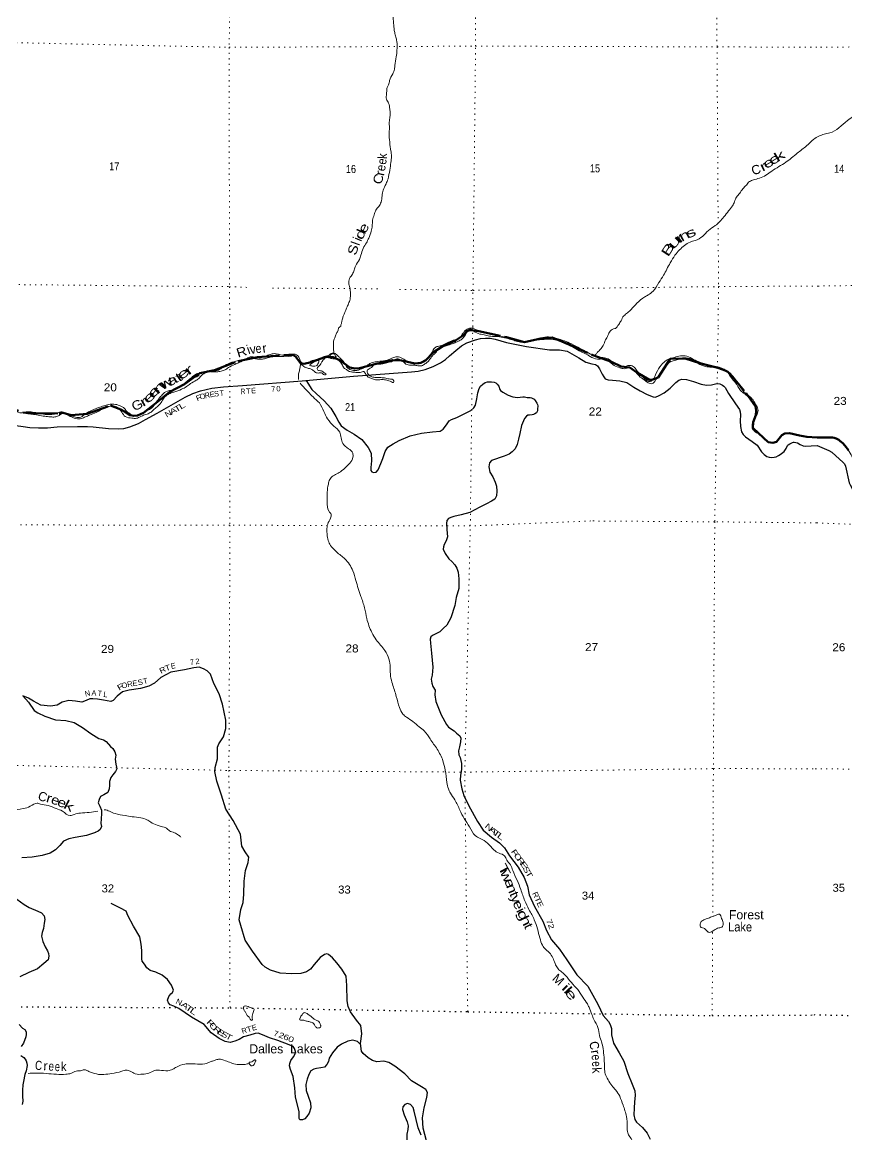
# Model space of a CAD drawing. Header units: feet. Extents: x -252966 to 4, y -183309 to 1368.
# Drawn here: x -142467 to -124436, y -154782 to -130465 of the extents above; entities that cross this region are included whole.
import ezdxf
from ezdxf.enums import TextEntityAlignment as Align

# ---------------------------------------------------------------- set-up
doc = ezdxf.new("R2010")
doc.units = ezdxf.units.FT
doc.header["$LTSCALE"] = 80
doc.linetypes.add('DOTTED', pattern=[1.5, 0.3, -1.2])
doc.linetypes.add('LONG_DASH_SHORT_DASH', pattern=[9.9, 6, -1.2, 1.5, -1.2])
for name, color, linetype, lineweight in [('11', 7, 'LONG_DASH_SHORT_DASH', 60), ('29', 7, 'Continuous', 25), ('30', 7, 'Continuous', 35), ('39', 7, 'Continuous', 13), ('41', 7, 'Continuous', 13), ('6', 7, 'DOTTED', 25), ('7', 7, 'DOTTED', 13)]:
    doc.layers.add(name, color=color, linetype=linetype, lineweight=lineweight)

msp = doc.modelspace()

# ---------------------------------------------------------------- linework, layer by layer
at = {"layer": '11'}
for points in [[(-140230.13, -138976.6), (-140104.1, -139051.03), (-140022.96, -139069.69), (-139944.23, -139059.85), (-139817.92, -139005.61), (-139511.56, -138759.16), (-139241.76, -138544.53), (-138918.06, -138372.71), (-138583.6, -138132.58), (-138259.01, -138069.44), (-137741.89, -137871.39), (-137320.48, -137785.06), (-136639.84, -137731.53), (-136551.84, -137737.31), (-136485.38, -137777.36), (-136378.17, -137917.28), (-136299.9, -137928.36), (-136146.57, -137897.48), (-135867.8, -137789.6), (-135772.39, -137776.7), (-135664.56, -137787.62), (-135512.36, -137857.56), (-135300.69, -138014.64), (-135194.7, -138035.69), (-135091.52, -138022.78), (-134696.11, -137922.11), (-134367.39, -137848.95), (-134170.33, -137860.99), (-133881.22, -137922.25), (-133750.94, -137908.66), (-133639.03, -137850.23), (-133474.3, -137678.82), (-133292.01, -137561.92), (-132988.79, -137424.11), (-132820.54, -137303.05), (-132743.22, -137219.3), (-132703.8, -137201.61), (-132658.48, -137196.01), (-132483.61, -137213.86), (-131873.32, -137348.79), (-131486.12, -137459.33), (-131127.14, -137378.42), (-130875.41, -137356.8), (-130544.81, -137492.94), (-129990.02, -137742), (-129582.45, -137890.75), (-129372.82, -137987.67), (-129178.59, -138012.92), (-129028.11, -138121.94), (-128748.89, -138278.4), (-128697.74, -138280.21), (-128561.05, -138226.71), (-128298.67, -137821.38), (-127970.61, -137812.6), (-127651.73, -137914.41), (-127256.4, -138016.99), (-127098.07, -138080.01), (-127035.08, -138109.55), (-126986.12, -138148.49), (-126636.32, -138570.57), (-126432.07, -138862.4), (-126415.06, -138948.57), (-126421.94, -139051.66), (-126485.9, -139205.97), (-126489.14, -139326.68), (-126363.59, -139444.66), (-126152.32, -139639.96), (-126051.91, -139660.55), (-125971.21, -139637.76), (-125859.05, -139491.99), (-125788.16, -139451.78), (-125689.59, -139449.42), (-125470.75, -139495.89), (-125310.13, -139529.7), (-125084.82, -139542.5)], [(-142998.95, -138802.6), (-142455.63, -138993.19), (-142168.03, -139006.14), (-141659.07, -139015.28), (-141570.42, -139004.1), (-141395.91, -139056.16), (-141045.45, -139021.45), (-140534.55, -138841.45), (-140312.09, -138928.2), (-140230.13, -138976.6)], [(-125084.82, -139542.5), (-124788.53, -139539.79), (-124744.82, -139542.68), (-124708.52, -139549.57), (-124667.32, -139563.24), (-124612.58, -139592.71), (-124576.86, -139618.19), (-124523.17, -139666.07), (-124474.66, -139719.7), (-124399.68, -139815.53)]]:
    msp.add_lwpolyline(points, dxfattribs=at)
at = {"layer": '29'}
for points in [[(-132740.82, -137469.97), (-132555.61, -137403.62), (-132444.32, -137379), (-132333.15, -137366.65), (-132230.91, -137372.33), (-132124.79, -137391.59), (-131877.77, -137464.08), (-131442.21, -137552.81), (-130939.76, -137625.63), (-130718.55, -137626.85), (-130550.51, -137654.5), (-130295.74, -137797.66), (-130142, -137893.24), (-130012.52, -137931.69), (-129932.55, -137946.39), (-129885.19, -137974.1), (-129841.15, -138041.94), (-129784.57, -138156.47), (-129746.24, -138214.06), (-129715.61, -138261.34), (-129649.83, -138279.6), (-129557.61, -138288.66), (-129397.07, -138299.96), (-129243.56, -138341.21), (-129200.89, -138367.61), (-129093.96, -138440.68), (-128953.88, -138523.75), (-128803.49, -138599.1), (-128668.52, -138653.83), (-128620.69, -138656.74), (-128536.87, -138625.95), (-128428.27, -138565.13), (-128294.11, -138460.88), (-128173.36, -138336.08), (-128107.17, -138285.32), (-128044.41, -138267.88), (-127944.08, -138275.19), (-127786.61, -138318.58), (-127619.56, -138376.38), (-127499.53, -138396.41), (-127392.72, -138389.85), (-127305.53, -138368.57), (-127266.87, -138360.94), (-127212.98, -138367.58), (-127155.72, -138396.52), (-127125.71, -138417.65), (-127097.08, -138451.86), (-127024.95, -138583), (-126871.41, -138807.34), (-126783.01, -138932.97), (-126765.58, -138982.56), (-126760.52, -139044.37), (-126764.94, -139179.03), (-126756.97, -139304.04), (-126738.5, -139415.3), (-126700, -139475.17), (-126651.65, -139526.8), (-126502.25, -139632.3), (-126396.97, -139708.04), (-126298.35, -139854.27), (-126242.62, -139914.97), (-126182.98, -139954.64), (-126129.24, -139971.69), (-126071.06, -139976.42), (-126025.87, -139971.69), (-125978.04, -139961.36), (-125926.4, -139936.66), (-125894.08, -139915.82), (-125807.26, -139844.23), (-125760.94, -139781.36), (-125728.63, -139716.03), (-125715.76, -139699.24), (-125681.16, -139679.36), (-125623.92, -139651.05), (-125602.95, -139646.42), (-125586.82, -139645.86), (-125549.45, -139649.47), (-125516.25, -139660.88), (-125454.33, -139692.83), (-125387.32, -139723.15), (-125342.27, -139731.65), (-125085.79, -139718.83)], [(-142603.49, -139281.18), (-142443.36, -139304.54), (-142303.04, -139319.2), (-142114.38, -139331.43), (-141911.26, -139332.05), (-141701.31, -139308.76), (-141256.56, -139301.22), (-141037.23, -139298.35), (-140912.93, -139310.48), (-140578.12, -139343.59), (-140357.18, -139352.85), (-140246.21, -139342.41), (-140114.3, -139306.5), (-139926.95, -139236.19), (-139769.27, -139150.82), (-139513.18, -139008.32), (-139162.62, -138806.55), (-138904.32, -138658.08), (-138734.92, -138583.16), (-138569.87, -138518.15), (-138320.7, -138463.96), (-138066.35, -138436.08), (-137652.96, -138403.37), (-136342.31, -138303.51), (-135220.73, -138203.49), (-133954.49, -138108.21), (-133809.1, -138090.84), (-133657.03, -138053.58), (-133479.86, -137986.96), (-133316.49, -137911.84), (-133211.51, -137838.83), (-133122.28, -137755.24), (-132987.86, -137642.95), (-132863.81, -137540.38), (-132740.82, -137469.97)], [(-136254.17, -138295.65), (-136135.28, -138491.38), (-136035.52, -138577.15), (-135861.91, -138741.79), (-135716.17, -138897.47), (-135607.52, -139080.1), (-135545.18, -139202.87), (-135489.49, -139283.16), (-135357.84, -139378.02), (-135210.05, -139471.4), (-135036.88, -139587.74), (-134899.7, -139759.23), (-134839.43, -139883.94), (-134830.78, -140049.21), (-134841.69, -140197.74), (-134841.72, -140260.11), (-134818.6, -140291.05), (-134784.97, -140308.25), (-134730.33, -140297.97), (-134686.42, -140247.1), (-134627.62, -140110.2), (-134579.73, -139999.1), (-134528.57, -139849.88), (-134475.04, -139751.03), (-134357.95, -139676.41), (-134224.84, -139604.32), (-133986.21, -139503.5), (-133738.85, -139443.2), (-133492.61, -139417.08), (-133327.13, -139400.37), (-133261.38, -139358.26), (-133191.92, -139263.97), (-133132.69, -139175.37), (-133077.39, -139144.99), (-132963.49, -139106.48), (-132656.7, -138951.56), (-132594.52, -138895.25), (-132556.31, -138834.13), (-132527.71, -138698.25), (-132501.12, -138562.31), (-132478.06, -138472.52), (-132442.19, -138421.39), (-132392.39, -138374.73), (-132341.51, -138342.58), (-132292.22, -138325.71), (-132201.75, -138326.66), (-132149.22, -138333.68), (-132111.86, -138345.71), (-132079.19, -138375.94), (-132047.8, -138416.22), (-132022.11, -138491.5), (-132006.94, -138512.72), (-131953.57, -138548.08), (-131841.1, -138614.14), (-131741.76, -138651.6), (-131685.71, -138662.85), (-131635.6, -138665.14), (-131522.5, -138650.75), (-131486.75, -138653.95), (-131428.4, -138663.89), (-131356.2, -138670.28), (-131328.36, -138676.75), (-131300.47, -138688.21), (-131272.78, -138703.44), (-131247.54, -138730.19), (-131211.21, -138787.71), (-131196.09, -138822.43), (-131193.17, -138850.68), (-131195.48, -138921.02), (-131200.81, -138961.09), (-131222.16, -138998.61), (-131257.17, -139023.62), (-131285.56, -139038.72), (-131314.22, -139045.89), (-131372.68, -139050.01), (-131409.05, -139054.86), (-131439.84, -139073.97), (-131485.76, -139124.77)], [(-131483.75, -139124.84), (-131551.18, -139279.56), (-131587.06, -139453.43), (-131611.24, -139577.38), (-131641.32, -139697.11), (-131688.49, -139786.11), (-131751.07, -139854.47), (-131821.23, -139908.51), (-131927.16, -139949.3), (-132014.72, -139975.05), (-132118.26, -140011.44), (-132205.78, -140042.77), (-132249.62, -140091.63), (-132264.78, -140185.7), (-132238.27, -140297.23), (-132175.33, -140401.91), (-132122.9, -140520.32), (-132093.52, -140605.79), (-132085.1, -140716.73), (-132096.37, -140814.94), (-132133.03, -140890.2), (-132202.86, -140934.18), (-132313.27, -140988.91), (-132460.63, -141066.57), (-132675.49, -141178.23), (-132866.39, -141234.34), (-133028.51, -141271.27), (-133093.4, -141287.25), (-133146.49, -141311.66), (-133182.1, -141354.76), (-133192.45, -141424.84), (-133184.55, -141551.86), (-133165.72, -141713.44), (-133186.04, -141781.18), (-133211.73, -141828.62), (-133239.63, -141882.03), (-133253.27, -141929.87), (-133261.02, -141981.93), (-133217.91, -142077.91), (-133139.22, -142193.16), (-133070.82, -142253.75), (-133004.68, -142322.32), (-132964.86, -142396.06), (-132935.62, -142485.54), (-132918.2, -142628.97), (-132921.18, -142842.14), (-132973.85, -143037.59), (-133009.8, -143213.47), (-133093.04, -143482.36), (-133184.78, -143642.32), (-133251.25, -143706.54), (-133336.53, -143792.27), (-133434.75, -143843.37), (-133497.96, -143869.46), (-133529.02, -143896.61), (-133544.8, -143948.41), (-133541.61, -144035.03), (-133516.65, -144255.16), (-133484.49, -144562.03), (-133504.22, -144734.42), (-133523.33, -144826.35), (-133507.95, -144909.34), (-133484.21, -144982.55), (-133436.62, -145064.59), (-133441.99, -145167.03), (-133424.51, -145308.44), (-133303.41, -145602.14), (-133185.64, -145813.24), (-133145.29, -145870.9), (-133023.3, -145953.37), (-132968.76, -146007.48), (-132900.09, -146060.03), (-132877.76, -146115.08), (-132882.4, -146195.41), (-132905.99, -146301.27), (-132927.11, -146393.13), (-132918.71, -146474.36), (-132891.48, -146533.13), (-132859.67, -146666.97), (-132864.09, -146801.63), (-132882.04, -146919.75), (-132891.83, -147034.11), (-132855.77, -147222.41), (-132810.16, -147364.74), (-132697.07, -147595.81), (-132509.05, -147933.96), (-132390.48, -148120.94), (-132206.5, -148275.86), (-132031.64, -148402.32), (-131920.55, -148510.59), (-131807.55, -148683.3), (-131622.65, -148932.82), (-131489.4, -149162.54), (-131421, -149345.86), (-131380.99, -149536.3), (-131262.72, -149793.69), (-131080.2, -150115.57), (-131002.28, -150315.3), (-130894.42, -150522.05), (-130716.11, -150727.09), (-130556.74, -150957.66)], [(-125085.79, -139718.83), (-124825.62, -139824.62), (-124762.36, -139862.91), (-124512.81, -140086.34), (-124486.54, -140119.2), (-124464.41, -140165.4), (-124380.37, -140529.91), (-124362.68, -140577.35), (-124255.59, -140777.43), (-124226.9, -140811.35), (-124194.3, -140832.2), (-124143.95, -140847.53), (-123958.83, -140870.53), (-123483.97, -140908.03)], [(-138088.88, -145372.73), (-138163.94, -145146.94), (-138275.02, -144915.94), (-138346.91, -144716.4), (-138424.91, -144641.41), (-138499.87, -144596.7), (-138599.27, -144561.25), (-138712.31, -144573.63), (-138919.1, -144623.19), (-139216.42, -144673.79), (-139439.45, -144789.21), (-139574.26, -144913.56), (-139697.06, -144977.94), (-139881.61, -145024.19), (-140130.25, -145062.31), (-140276.43, -145103.8), (-140388.16, -145198.72), (-140477.58, -145288.34), (-140526.6, -145310.87), (-140692.7, -145285.3), (-140820.62, -145260.99), (-140922.89, -145251.6), (-140987.25, -145251.5), (-141066.86, -145287.11), (-141160.74, -145328.3), (-141302.73, -145303.52), (-141446.99, -145286.72), (-141595.05, -145324.11), (-141699.76, -145389.09), (-141849.29, -145410.34), (-142059.79, -145389.35), (-142224.05, -145307.5), (-142330.5, -145241.64), (-142455.56, -145191.26), (-142329.32, -145328.19), (-142202.45, -145507.4), (-142128.77, -145561.75), (-141971.14, -145629.67), (-141736.56, -145713.82), (-141511.74, -145727.23), (-141332.23, -145773.36), (-141150.75, -145881.93), (-140963.84, -146008.78), (-140788.58, -146123.18), (-140691.49, -146148.13), (-140629.7, -146184.72), (-140536.75, -146294.41), (-140488.69, -146337.71), (-140439.99, -146410.26), (-140422.55, -146483.2), (-140437.3, -146573.32), (-140416.75, -146682.64), (-140406.74, -146745.34), (-140397.88, -146781.85), (-140427.92, -146839.21), (-140484.74, -146915.81), (-140530.86, -146972.65), (-140555.93, -147062.37), (-140558.63, -147144.77), (-140563.21, -147223.09), (-140595.99, -147302.49), (-140680.08, -147352.05), (-140755.67, -147387.79), (-140787.92, -147451.12), (-140804.43, -147525.02), (-140772.58, -147596.49), (-140735.23, -147684.23), (-140733.59, -147756.71), (-140743.58, -147877.11), (-140748.88, -147977.53), (-140737, -148044.32), (-140759.33, -148112), (-140802.78, -148148.8), (-140869.94, -148172.75)], [(-133627.2, -154915.15), (-133702.61, -154639.04), (-133715.18, -154409.26), (-133680.06, -154197.14), (-133618.16, -153965.78), (-133602.55, -153857.64), (-133640.75, -153796.03), (-133733.27, -153734.65), (-133956.28, -153604.6), (-134098.13, -153453.07), (-134319.83, -153282.82), (-134447.98, -153204.17), (-134561.51, -153170.27), (-134708.84, -153185.56), (-134807.34, -153158.26), (-134901.22, -153102.79), (-135011.95, -153009.39), (-135047.16, -152953.14), (-135069.95, -152789.42), (-135036.83, -152577.23), (-135059.03, -152395.43), (-135159.68, -152275.43), (-135288.55, -152096.16), (-135342.11, -151981.22), (-135363.14, -151856.29), (-135370.14, -151518.05), (-135383.64, -151316.4), (-135477.2, -151164.45), (-135585.3, -151026.1), (-135678.31, -150918.42), (-135772.31, -150840.89), (-135804.8, -150825.13), (-135854.81, -150842.21), (-135953.5, -150907.38), (-136085.15, -151057.99), (-136161.11, -151166.15), (-136251.22, -151220.57), (-136373.17, -151253.76), (-136574.74, -151267.27), (-136823.68, -151253.07), (-137037.1, -151183.36), (-137155.06, -151115.44), (-137223.1, -151057.74), (-137431.35, -150770.37), (-137594.35, -150527.61), (-137686.52, -150210.71), (-137722.61, -150084.79), (-137686.97, -149856.59), (-137637.75, -149705.29), (-137623.84, -149526.68), (-137616.48, -149241.21), (-137586.6, -149004.78), (-137526.55, -148829.69), (-137514.62, -148711.37), (-137591.35, -148598.2), (-137667.76, -148474.97), (-137695.29, -148210.5), (-137854.36, -147909.51), (-138013.4, -147668.89), (-138107.78, -147357.96), (-138210.53, -147056.81), (-138253.84, -146844.13), (-138249, -146752.13), (-138198.32, -146562.26), (-138194.1, -146310.9), (-138169.65, -146240.71), (-138063.95, -146083.79), (-138017.83, -145904.22), (-138011.76, -145719.31), (-138086.87, -145372.8)], [(-140861.9, -148173.01), (-141061.24, -148240.92), (-141308.07, -148285.13), (-141447.7, -148310.73), (-141566.21, -148367.21), (-141643.58, -148457.22), (-141739.3, -148554.68), (-141854.26, -148625.35), (-142032.97, -148677.84), (-142251.42, -148714.94), (-142473.02, -148725.78)], [(-142587.16, -149629.45), (-142426.16, -149749.41), (-142315.56, -149811.39), (-142127.33, -149898.04), (-142046.08, -149934.91), (-141985.71, -149995.24), (-141970.26, -150076.23), (-141985.02, -150158.24), (-142004.99, -150276.29), (-142032, -150363.93), (-142044.62, -150441.98), (-142018.18, -150555.52), (-141967.76, -150673.87), (-141914.27, -150760.13), (-141894.02, -150817.13), (-141886.08, -150881.78), (-141902.78, -150961.71), (-141995.9, -151041.15), (-142136.35, -151153.24), (-142326.04, -151233.53), (-142518.2, -151327.83)], [(-139157.2, -151619.47), (-139203.57, -151513.02), (-139287.95, -151387.52), (-139407.54, -151293.05), (-139544.13, -151226.2), (-139671.66, -151189.82), (-139744.35, -151137.14), (-139795.89, -151052.96), (-139841.15, -150987.96), (-139854.42, -150936.35), (-139854.51, -150755.27), (-139868.1, -150618.01), (-139895.04, -150458.17), (-140036.06, -150220.16), (-140157.33, -149992.85), (-140192.27, -149893.11), (-140318.81, -149826.59), (-140518.64, -149725.47)], [(-130556.74, -150957.66), (-130338.25, -151286.75), (-130100.98, -151533.96), (-129882.53, -151925.42), (-129763.93, -152172.76), (-129649.61, -152305.28), (-129607.45, -152369.03), (-129578.21, -152458.52), (-129582.76, -152597.2), (-129538.54, -152781.74), (-129412.59, -152989.09), (-129312.05, -153173.46), (-129220.3, -153442.06), (-129129.5, -153678.43), (-129073.78, -153819.09), (-129065.22, -153926), (-129077.74, -154062.41), (-129086.31, -154200.96), (-129095.21, -154349.55), (-129070.25, -154446.95), (-129032.11, -154510.57), (-128903.07, -154623.45), (-128800.47, -154745.52), (-128736.45, -154878.4)], [(-135066.94, -152811.01), (-135134.73, -152741.02), (-135236.34, -152711.53), (-135349.71, -152733.97), (-135484.69, -152801.97), (-135583.44, -152869.15), (-135679.89, -152988.72), (-135752.29, -153111.09), (-135766.59, -153179.03), (-135809.15, -153250.06), (-135857.14, -153302.81), (-135934.01, -153316.39), (-136031.11, -153333.32), (-136090.04, -153351.51), (-136153.51, -153385.64), (-136200.35, -153464.59), (-136237.87, -153565.97), (-136265.81, -153681.75), (-136256.16, -153816.87), (-136215.99, -153940.92), (-136160.33, -154083.59), (-136153.78, -154190.44), (-136189.82, -154307.96), (-136244.7, -154386.64), (-136284.52, -154435.64), (-136337.48, -154456.03), (-136393.74, -154454.18), (-136412.91, -154425.39), (-136411.98, -154274.52), (-136488.08, -153958.15), (-136507.67, -153758.32), (-136539.74, -153509.79), (-136601.09, -153356.88), (-136620.49, -153273.75), (-136616.76, -153221.56), (-136592.49, -153155.96), (-136531.65, -153079.49), (-136501.41, -153016.09), (-136487.51, -152960.21), (-136515.67, -152898.93), (-136544.42, -152855.74), (-136627.68, -152818.8), (-136873.85, -152720.18), (-137057.11, -152665.89), (-137215.73, -152596.3), (-137309.11, -152561.04), (-137371.65, -152567.04), (-137489.51, -152603.41), (-137627.65, -152645.16), (-137719.84, -152696.46), (-137819.67, -152735.43), (-137923.26, -152766.24), (-138031.16, -152744.59), (-138163.67, -152675.86), (-138332.76, -152557.64), (-138489.5, -152369.41), (-138766.03, -152215.47), (-139045.27, -152021.21), (-139148.23, -151971.56), (-139229.81, -151944.74), (-139266.47, -151897.26), (-139290.74, -151840.12), (-139261.85, -151756.57), (-139219.89, -151703.62), (-139180.72, -151674.73), (-139157.2, -151619.47)], [(-142536.43, -152373.47), (-142458.51, -152450.47), (-142407.19, -152480.32), (-142380.65, -152529.48), (-142380.55, -152587.83), (-142386.42, -152643.98), (-142441.13, -152779), (-142493.93, -152855.73)], [(-142500.27, -153048.68), (-142433.4, -153095.14), (-142403.39, -153128.03), (-142377.38, -153165.38), (-142363.87, -153214.09), (-142360.59, -153266.53), (-142384.51, -153382.44), (-142413.4, -153466), (-142440.58, -153620.03), (-142457.02, -153691.93), (-142458.83, -153808.56), (-142459.1, -153939.33), (-142454.69, -154050.14), (-142467.05, -154120.15)], [(-133743.92, -154794.62), (-133804.95, -154631.66), (-133899.56, -154266.39), (-133916.95, -154183.33), (-133977.19, -154118.98), (-134044.84, -154096.64), (-134101.89, -154118.92), (-134141.78, -154169.92), (-134153.87, -154231.9), (-134113.29, -154343.89), (-134052.07, -154500.82), (-134030.8, -154588.03), (-134035.45, -154668.36), (-134056.96, -154772.28), (-134057.1, -154899.03)]]:
    msp.add_lwpolyline(points, dxfattribs=at)
at = {"layer": '39'}
for points in [[(-134285.84, -128648.21), (-134302.33, -128764.71), (-134330.68, -128870.88), (-134342.53, -128957.25), (-134367.94, -129019.16), (-134434.83, -129142.66), (-134476.99, -129236.45), (-134523.28, -129336.2), (-134542.58, -129394.22), (-134558.79, -129496.61), (-134545.4, -129625.82), (-134506.22, -129868.38), (-134466.46, -129986.05), (-134418.2, -130081.74), (-134383.75, -130165.06), (-134363.87, -130272.24), (-134352.58, -130405.44), (-134342.91, -130520.46), (-134322.24, -130686.08), (-134294.24, -130789.41), (-134276.07, -130882.45), (-134267.54, -130955.15), (-134271.94, -131069.89), (-134287.14, -131220.65), (-134315.15, -131407.41), (-134326.91, -131489.75), (-134365.3, -131595.72), (-134432.61, -131739.34), (-134456.69, -131833.52), (-134485.99, -131889.31), (-134492.94, -131933.48), (-134500.85, -132023.96), (-134506.21, -132088.31), (-134499.31, -132142.85), (-134456.91, -132230.36), (-134427.57, -132365.95), (-134419.37, -132454.76), (-134429.58, -132559.29), (-134440.1, -132677.93), (-134436.29, -132784.77), (-134444.58, -132893.38), (-134430.36, -133079.01), (-134422.24, -133171.84), (-134406.21, -133270.89), (-134392.73, -133396.07), (-134403.5, -133526.78), (-134431.25, -133701.46), (-134467.26, -133886.03), (-134509.79, -133997.95), (-134572.96, -134135.62), (-134597.66, -134260), (-134620.61, -134396.5), (-134670.8, -134490.13), (-134732.75, -134569.4), (-134771.1, -134673.35), (-134805.76, -134793.49), (-134812.34, -134916.24), (-134834.82, -135030.59), (-134890.24, -135182.52), (-134940.65, -135286.22), (-135013.53, -135407.57), (-135060.83, -135555.65), (-135093.02, -135653.68), (-135174.15, -135784.93), (-135206.3, -135880.95), (-135246.36, -135970.76), (-135275.37, -136012.45), (-135308.61, -136064.13), (-135323.89, -136122.23), (-135321.26, -136188.76), (-135297.27, -136292), (-135291.12, -136382.78), (-135297.99, -136519.62), (-135332.2, -136617.61), (-135372.34, -136711.45), (-135414.58, -136809.27), (-135444.09, -136875.13), (-135463.68, -136947.24), (-135474.74, -136995.36), (-135492.24, -137063.48), (-135501.03, -137099.56), (-135501.61, -137101.83)], [(-123135.18, -130557.79), (-123364.54, -130918.85), (-123504.44, -131115.33), (-123663.83, -131217.03), (-123835.77, -131395.19), (-123996.8, -131754.65), (-124124.09, -132180.79), (-124197.93, -132415.95), (-124422.23, -132613.91), (-124805.74, -132883.37), (-124932.51, -132910.77), (-125048.57, -132953.66)], [(-125048.57, -132953.66), (-125156.61, -133023.88), (-125314.29, -133163.59), (-125518.74, -133328.52), (-125770.11, -133526.7), (-125920.8, -133620.23), (-126077.65, -133719.68), (-126204.15, -133809.69), (-126346.14, -133871.17), (-126475.65, -133912.77), (-126562.8, -133947.2), (-126630.7, -134022.32), (-126708.77, -134103.28), (-126777.13, -134200.55), (-126847.24, -134285.7), (-126891.57, -134387.51), (-126935.7, -134479.25), (-127018.37, -134588.31), (-127121.6, -134719.1), (-127314.53, -134910.45), (-127459.41, -135014.17), (-127588.76, -135144.41), (-127747.41, -135233.75), (-127862.73, -135269.6), (-127984.92, -135345.6), (-128093.42, -135440.02), (-128192.34, -135556.8), (-128294.27, -135721.86), (-128371.59, -135863.26), (-128440.61, -135992.75), (-128544.51, -136155.76), (-128671.06, -136344.47), (-128777.22, -136422.82), (-128852.52, -136467.57), (-129026.28, -136606.95), (-129151.74, -136743.32), (-129227.59, -136814.25), (-129311.43, -136882.99), (-129371.92, -136988.49), (-129421.82, -137068.02), (-129459.12, -137121.63), (-129470.4, -137137.08)], [(-148506.6, -137020.69), (-148503.81, -137027.58), (-148483.81, -137099.85), (-148460.72, -137140.69), (-148451.95, -137191.22), (-148448.04, -137273.83), (-148450.15, -137356.28), (-148458.04, -137428.53), (-148456.71, -137533.21), (-148454.75, -137613.75), (-148451.46, -137720.49), (-148447.85, -137815.17), (-148443.11, -137865.6), (-148422.23, -137914.43), (-148397.07, -137953.31), (-148351.91, -137996.72), (-148297.21, -138060.5), (-148230.19, -138114.53), (-148158.63, -138148.55), (-148082.43, -138158.55), (-147974.16, -138173.38), (-147847.8, -138188.68), (-147727.88, -138219.91), (-147656.01, -138241.87), (-147582.23, -138267.9), (-147486.75, -138310.59), (-147397.51, -138361.16), (-147353.12, -138434.74), (-147242.64, -138598.55), (-147200.27, -138672.08), (-147160.72, -138699.25), (-147088.49, -138707.13), (-147001.41, -138685.2), (-146912.63, -138675.39), (-146807.97, -138674.04), (-146686.3, -138715.38), (-146544.63, -138761.25), (-146461.21, -138803.63), (-146366.92, -138892.57), (-146286.23, -138963.04), (-146204.67, -138999.34), (-146093, -139038.41), (-146010.56, -139040.51), (-145902.45, -139061.38), (-145766.55, -139097.05), (-145631.01, -139146.79), (-145517.23, -139181.89), (-145397.41, -139217.15), (-145305.74, -139251.68), (-145223.92, -139277.92), (-145129.73, -139292.4), (-145046.78, -139274.39), (-144976.55, -139203.73), (-144909.27, -139090.74), (-144866.84, -139005.29), (-144833.79, -138971.93), (-144770.99, -138955.42), (-144658.29, -138954.27), (-144555.79, -138958.89), (-144483.82, -138976.83), (-144418.04, -139000.64), (-144327.97, -139019.04), (-144254.09, -139041.05), (-144195.83, -139044.55), (-144110.5, -139012.51), (-144049.51, -138909.42), (-144001.66, -138848.26), (-143915.82, -138796.12), (-143824.1, -138750.16), (-143763.16, -138727.56), (-143665.67, -138770.3), (-143550.39, -138825.56), (-143473.62, -138813.43), (-143410.46, -138782.85), (-143362.92, -138733.75), (-143330.39, -138720.49), (-143203.82, -138727.75), (-143051.63, -138755.78), (-142946.04, -138796.71), (-142832.67, -138847.9), (-142759.51, -138898.06), (-142644.08, -138947.29), (-142522.67, -138998.69), (-142429.92, -138990.99), (-142335, -138977.31), (-142208.74, -138996.63), (-142076.5, -139018.12), (-141932.19, -139039.91), (-141787.16, -139033.55), (-141679.72, -139002.08), (-141624.86, -138981.34), (-141499.02, -139016.75)], [(-135501.61, -137101.83), (-135502.55, -137104.39), (-135539.38, -137134.25), (-135559.08, -137196.14), (-135594.97, -137261.63), (-135621.06, -137337.44), (-135646.58, -137391.12), (-135661.02, -137483.32), (-135658.55, -137543.76), (-135659.99, -137600.07), (-135656.69, -137628.32), (-135655.11, -137693.35)], [(-129470.4, -137137.08), (-129482.46, -137148.88), (-129506.05, -137161.39), (-129566.83, -137177.95), (-129610.04, -137215.09), (-129658.76, -137310.44), (-129709.6, -137409.76), (-129762.91, -137527.13), (-129821.43, -137612.17), (-129885.47, -137676.95), (-129924.96, -137726.25), (-129952.58, -137756.23)], [(-141499.02, -139016.75), (-141349.81, -139082.94), (-141245.82, -139107.73), (-141183.13, -139095.24), (-141082.65, -139021.34), (-140998.92, -138973.16), (-140799.54, -138887.69), (-140679.83, -138848.48), (-140580.53, -138820.83), (-140425.5, -138816.74), (-140307.75, -138853.95), (-140211.13, -138930.88), (-140189.94, -138967.64), (-140120.71, -139013.68), (-140063.43, -139055.39), (-139970.94, -139057.75), (-139836.94, -139010.86), (-139710.37, -138939.63), (-139620.35, -138881.55), (-139555.85, -138798.68), (-139476.6, -138690.01), (-139406.07, -138607.29), (-139293.31, -138525.65), (-139204.27, -138505.78), (-139106.83, -138472.05), (-138999.07, -138428.51), (-138931.33, -138375.9), (-138848.78, -138295.5), (-138760.52, -138227.32), (-138676.32, -138161.05), (-138582.95, -138129.22), (-138484.12, -138119.66), (-138439.26, -138096.66), (-138334.19, -138079.22), (-138201.38, -138078.58), (-138101.26, -138018.75), (-137964.16, -137929.68), (-137793.72, -137873.65), (-137670.29, -137846.62), (-137558.72, -137811.23), (-137457.2, -137775.58), (-137290.78, -137797.94), (-137145.08, -137765.43), (-137047.48, -137725.66), (-136956.49, -137707.86), (-136776.19, -137738.62), (-136621.01, -137728.49), (-136550.38, -137720.23), (-136496.09, -137721.62), (-136446.44, -137747.03), (-136394.42, -137836.9), (-136354.16, -137914.4), (-136308.53, -137939.72), (-136237.64, -137921.4), (-136153.91, -137873.23), (-136030.18, -137834.12), (-135953.2, -137813.95), (-135863.65, -137773.97), (-135749.91, -137732.6), (-135666.44, -137694.48), (-135626.48, -137705.57), (-135563.43, -137757.48), (-135518.22, -137798.89), (-135443.93, -137883.29), (-135397.22, -137944.85), (-135362.68, -138010.13), (-135275.5, -138062.66), (-135171.31, -138079.41), (-135096.39, -138061.2), (-134986.47, -138011.68), (-134881.91, -137935.86), (-134808.65, -137903.52), (-134687.34, -137880.45), (-134523.75, -137856.45), (-134381.71, -137809.77), (-134300.46, -137779.64), (-134182.24, -137798.76), (-134069.18, -137862.01), (-133955.86, -137915.21), (-133823.51, -137932.68), (-133681.68, -137894.04), (-133580.06, -137775.88), (-133502.98, -137673.21), (-133446.31, -137582.08), (-133381.09, -137549.53), (-133273.7, -137520.08), (-133106.65, -137439.82), (-132972.76, -137396.95), (-132895.42, -137362.7), (-132843.14, -137285.55), (-132803.44, -137228.2)], [(-135460.07, -137963.37), (-135417.64, -138034.89), (-135393.82, -138047.57), (-135330.51, -138089.43), (-135266.58, -138107.16), (-135172.34, -138119.63), (-135073.71, -138118.12), (-134996.84, -138101.97), (-134950.13, -138163.54), (-134899.25, -138219.17), (-134827.74, -138255.2), (-134741.8, -138277.52), (-134649.25, -138277.87), (-134544.64, -138278.52), (-134448.7, -138303.11), (-134394.93, -138324.6), (-134347.08, -138341.92), (-134342.08, -138303.82), (-134441.58, -138261.03), (-134543.66, -138240.31), (-134650.08, -138231.56), (-134736.54, -138229.36), (-134822.69, -138215.08), (-134878.11, -138179.46), (-134915.12, -138132.23), (-134923.89, -138081.7), (-134858.15, -138029.04), (-134810.98, -137994.02), (-134771.58, -137948.74), (-134678.78, -137939.03), (-134579.95, -137929.48), (-134468.59, -137902.13), (-134367.28, -137874.53), (-134324.38, -137849.47), (-134261.27, -137820.89), (-134193.48, -137844.76), (-134128.21, -137888.68), (-134075.16, -137938.33), (-133975.09, -137959), (-133876.57, -137961.51), (-133794.44, -137975.68), (-133729.94, -137971.29), (-133660.59, -137934.82), (-133596.92, -137884.12), (-133547.01, -137821), (-133495.04, -137755.92), (-133453.74, -137714.71), (-133404.19, -137665.66), (-133376.61, -137610.02), (-133351.81, -137584.49), (-133238.23, -137549.15), (-133149.04, -137523.26), (-133033.34, -137483.95), (-132929.51, -137436.29), (-132851.91, -137391.98), (-132816.7, -137352.63), (-132783.39, -137309.21), (-132749.77, -137253.72), (-132730.54, -137209.94), (-132703.58, -137178.43), (-132673.11, -137167.13), (-132589.9, -137217.55), (-132460.7, -137279.2), (-132334.59, -137304.56), (-132218.54, -137329.66), (-132148.16, -137331.45), (-132029.69, -137340.51), (-131879.61, -137372.51), (-131747.73, -137408.08), (-131633.94, -137443.18), (-131503.66, -137462.6), (-131374.46, -137445.77), (-131289.39, -137423.79), (-131113.17, -137401.42), (-131034.1, -137395.12), (-130894.26, -137393.62), (-130746.14, -137423.56), (-130559.2, -137508.83), (-130394.07, -137581.46), (-130255.33, -137663.49), (-130098.3, -137737.93), (-130044.78, -137769.48), (-129887.28, -137825.82), (-129772.57, -137824.72), (-129656.72, -137857.86), (-129518.76, -137970.05), (-129397.19, -138015.41), (-129301.19, -138037.99), (-129175.91, -138017.03), (-129075.07, -138086.01), (-128953.76, -138219.92)], [(-132803.44, -137228.2), (-132756.06, -137185.14), (-132686.82, -137152.69), (-132636.55, -137153.97), (-132568.65, -137173.82), (-132411.2, -137232.17), (-132165.49, -137300.82), (-131944.13, -137339.72), (-131627.5, -137427.24), (-131434.44, -137441.43), (-131352.04, -137425.26), (-131172.35, -137373.21), (-130997.58, -137342.69), (-130847.04, -137356.59), (-130647.41, -137418.03), (-130498, -137476.18), (-130319.26, -137567.27), (-130154.54, -137656), (-129999.67, -137736.42), (-129860, -137782.24), (-129735.7, -137799.5), (-129630.01, -137836.41), (-129529.43, -137915.44), (-129424.05, -137964.42), (-129352.23, -137988.39), (-129277.73, -137986.26), (-129202.77, -137966.04), (-129106.77, -137988.61), (-129030.42, -138071.05), (-128942.42, -138169.89), (-128816.73, -138289.82), (-128751.1, -138319.67), (-128685.77, -138283.1), (-128601.42, -138132.31), (-128488.2, -137954.08), (-128383.07, -137856.14), (-128307.74, -137821.84), (-128171.89, -137781.04), (-128042.43, -137754.15), (-127894.16, -137778.06), (-127751.24, -137854.15), (-127615.86, -137909.93), (-127494.34, -137957.3), (-127328.02, -137983.68), (-127192.07, -138017.33), (-127092.62, -138062.13), (-126984.15, -138147.41), (-126868.67, -138273.11), (-126777.73, -138414.28), (-126684.41, -138541.43), (-126542.64, -138661.77), (-126468.3, -138744.16), (-126426.07, -138823.72), (-126378.23, -138919.53), (-126379.88, -138983.88), (-126420.36, -139071.39), (-126455.98, -139146.63), (-126486.52, -139240.09), (-126500.64, -139298.76), (-126432.69, -139395.08), (-126344.93, -139459.77), (-126173.44, -139619.41), (-125956.84, -139620.88), (-125921.71, -139573.71), (-125892.1, -139536.8), (-125870.04, -139503.29), (-125791.04, -139454.91), (-125699.84, -139448.38), (-125685.44, -139449.13), (-125612.84, -139465.84), (-125521.05, -139483.99), (-125371.05, -139517.44), (-125252.51, -139532.26), (-125164.79, -139537.37), (-125118.19, -139540.28), (-125084.82, -139542.5)], [(-142447.26, -138994.02), (-142372.28, -139018.62), (-142251.89, -139031.76), (-142119.7, -139055.25), (-141971.38, -139077.15), (-141861.05, -139090.02), (-141778.66, -139094.14), (-141693.75, -139078.19), (-141630.28, -139035.54), (-141585.58, -139018.57), (-141469.84, -139055.73), (-141362.39, -139102.75), (-141226.39, -139134.39), (-141127.14, -139108.75), (-141082.44, -139091.78), (-140994.9, -139051.75), (-140852.55, -138993), (-140734.22, -138929.61), (-140650.6, -138885.45), (-140563.47, -138861.51), (-140474.69, -138851.71), (-140382.97, -138884.23), (-140289.04, -138987.25), (-140215.06, -139083.72), (-140067.04, -139117.68), (-139968.57, -139122.2), (-139885.15, -139086.1), (-139789.61, -139048.29), (-139687.99, -139008.62), (-139616.22, -138956.11), (-139542.13, -138891.6), (-139428.45, -138773.75), (-139373.85, -138684.59), (-139328.32, -138635.44), (-139260.73, -138588.86), (-139151.07, -138549.4), (-138980.41, -138485.33), (-138876.37, -138429.63), (-138784.13, -138363.56), (-138663.54, -138290.17), (-138591.67, -138233.64), (-138556.45, -138194.29), (-138511.24, -138157.21), (-138474.48, -138136.01), (-138431.53, -138108.93), (-138324.81, -138105.62), (-138216.18, -138106.38), (-138119.2, -138090.74), (-138029.95, -138062.83), (-137956.28, -138014.4), (-137819.65, -137943.43), (-137730.15, -137905.46), (-137565.32, -137833.19), (-137454.06, -137809.87), (-137385.85, -137817.65), (-137297.64, -137829.96), (-137209.06, -137828.2), (-137126.01, -137806.17), (-137047.02, -137786.05), (-136921.95, -137773.14), (-136797.18, -137772.29), (-136694.37, -137764.86), (-136577.6, -137761.8), (-136510.88, -137749.41), (-136475.36, -137776.48), (-136398.08, -137901.21), (-136343.33, -137962.98), (-136266.16, -138013.24), (-136182.22, -138035.51), (-136118.55, -138063.29), (-136053.54, -138117.27), (-135973.42, -138131.39), (-135921.04, -138128.7), (-135859.74, -138170.52), (-135817.36, -138165.56), (-135850.82, -138136.53), (-135921.97, -138086.42), (-135970.07, -138079.16), (-136003.99, -138068.23), (-136008.53, -138009.75), (-135971.35, -137972.47), (-135938.05, -137929.04), (-135906.54, -137877.52), (-135883.6, -137845.91), (-135848.49, -137810.58), (-135807.76, -137791.5), (-135735.79, -137809.43), (-135655.62, -137821.54), (-135589.52, -137833.29), (-135528.12, -137871.08), (-135460.07, -137963.37)], [(-136068.23, -137984.08), (-136118.45, -137980.79), (-136154.43, -137971.82), (-136176.39, -137965.22), (-136167.89, -137947.33), (-136124.84, -137916.23), (-136085.96, -137891.06), (-136040.95, -137862.02), (-136006.56, -137854.85), (-135984.45, -137855.41), (-135981.2, -137885.68), (-136000.48, -137931.48), (-136021.52, -137967.16), (-136068.23, -137984.08)], [(-135604.23, -137784.36), (-135668.71, -137782.97), (-135714.65, -137769.73), (-135742.54, -137758.95), (-135727.79, -137733.17), (-135675, -137714.39), (-135639.01, -137723.36), (-135625.61, -137749.86), (-135604.27, -137780.59), (-135604.23, -137784.36)], [(-128953.76, -138219.92), (-128839.2, -138303.33), (-128758.01, -138353.7), (-128699.95, -138365.25), (-128667.42, -138351.99), (-128596.42, -138251.17), (-128571.62, -138225.64), (-128467.79, -138099.5), (-128386.17, -137976.81), (-128328.16, -137911.88), (-128230.31, -137862.05), (-128122.97, -137834.61), (-128057.95, -137810.1), (-127949.01, -137798.8), (-127789.45, -137853.18), (-127686.6, -137922.21), (-127531.31, -137986.54), (-127392.98, -138006.17), (-127224.34, -138020.53), (-127100.92, -138071.98), (-127029.88, -138126.12), (-126966.11, -138228.36), (-126866.45, -138343.6), (-126762.11, -138511.28), (-126667.5, -138588.15), (-126561.2, -138679.41), (-126533.77, -138708.28), (-126498.51, -138745.4), (-126433.86, -138891.95), (-126411.69, -138968.98), (-126425.1, -139020.96), (-126443.15, -139096.97), (-126479.55, -139182.58), (-126505.95, -139270.45), (-126494.15, -139359.3), (-126455.12, -139406.58), (-126397.69, -139442.25), (-126368.6, -139442.17)], [(-136425.06, -138270.65), (-136427.12, -138248.61), (-136422.53, -138148.11), (-136402.32, -138066.12), (-136392.47, -137995.93), (-136375.09, -137929.74)], [(-138646.42, -138171.87), (-138613.99, -138162.64), (-138602.08, -138168.98), (-138629.1, -138202.5), (-138671.94, -138225.55), (-138685.96, -138223.18), (-138679.31, -138199.21), (-138662.71, -138179.5), (-138646.42, -138171.87)], [(-135965.97, -138781.59), (-136107.59, -138655.22), (-136213.33, -138541.84), (-136352.53, -138399.43), (-136392.51, -138351.01)], [(-129738.88, -153127.86), (-129758.47, -152950.27), (-129795.68, -152754.12), (-129844.4, -152614.02), (-129876.05, -152436.12), (-129966.16, -152262.77), (-130007.66, -152155.05), (-130071.95, -151994.43), (-130108.29, -151921.06), (-130209.13, -151773.59), (-130319.56, -151607.77), (-130458.5, -151455.31), (-130585.37, -151303.16), (-130665.9, -151226.64), (-130748.6, -151156.11), (-130802.68, -151068.2), (-130915.27, -150829.88), (-131019.36, -150730.62), (-131091.48, -150640.24), (-131147.72, -150479.82), (-131200.97, -150281.25), (-131268.4, -150086.34), (-131385.27, -149857.97), (-131474.92, -149666.52), (-131563.23, -149422.78), (-131644.47, -149217.45), (-131741.65, -149005.68), (-131790.78, -148881.67), (-131870.58, -148777.01), (-131920.59, -148687.18), (-132039.79, -148627.8), (-132152.64, -148556.5), (-132289.67, -148408.11), (-132452.07, -148307.37), (-132559.05, -148242.26), (-132684.94, -148051.89), (-132800.99, -147869.83), (-132896.88, -147686.26), (-133005.81, -147462.12), (-133102.63, -147314.76), (-133148.46, -147219.01), (-133179.23, -147085.4), (-133214.44, -146810.82), (-133267.58, -146608.22), (-133391.82, -146353.5), (-133549.06, -146130.14), (-133675.32, -145953.85), (-133785.8, -145868.53), (-133923.66, -145752.32), (-134061.98, -145654.2), (-134142.72, -145585.74), (-134217.57, -145444.97), (-134287.78, -145201.69), (-134371.29, -144927.89), (-134411.24, -144759.84), (-134420.41, -144568.43), (-134447.84, -144382.59), (-134537.64, -144197.17), (-134724.78, -143962.98), (-134821.34, -143805.56), (-134930.17, -143498.91), (-134982.44, -143262.13), (-135060.59, -143014.62), (-135170.44, -142669.71), (-135237.3, -142452.68), (-135411.76, -142194.67), (-135592.97, -142043.14), (-135752.95, -141847.88), (-135790.11, -141728.2), (-135804.03, -141564.84), (-135786.6, -141434.48), (-135724.93, -141305.25), (-135712.61, -141217.02), (-135757.3, -141155.5), (-135796.27, -140949.25), (-135798.9, -140737.88), (-135772.18, -140559.45), (-135760.79, -140507.42), (-135708.14, -140416.2), (-135509.75, -140290.45), (-135382.25, -140183.02), (-135305.79, -140104.48), (-135235.92, -139969.42), (-135239.79, -139884.8), (-135331.81, -139785.85), (-135457.66, -139671.96), (-135523.74, -139424.76), (-135649.12, -139292.77), (-135787.96, -139136.29), (-135870.29, -138973.19), (-135965.97, -138781.59)], [(-125084.82, -139542.5), (-124794.38, -139539.8), (-124629.59, -139582.16), (-124402.55, -139811.75), (-124233.81, -140083.57), (-124040.92, -140232.62), (-123797.73, -140273.01), (-123663.07, -140267.05), (-123337.55, -140500.72), (-123019.96, -140436.49), (-122891.26, -140271.52), (-122822.87, -140114.56), (-122585.68, -140060.35), (-122422.94, -140213.41), (-122221.98, -140312.15), (-122081.34, -140467.22), (-121966.81, -140551.82), (-121870.37, -140666.6), (-121765.9, -140775.35), (-121663.51, -141099.46), (-121211.53, -141790.1), (-121115.13, -142013.57), (-120906.16, -142158.61), (-120544.42, -142279.58), (-120355.47, -142229.37), (-120124.36, -142310.01), (-120021.95, -142587.83), (-119889.44, -142972.34), (-119819.15, -143129.38), (-119648.32, -143177.78), (-119545.87, -143334.84), (-119360.98, -143395.33), (-119278.6, -143467.83), (-119236.44, -143594.66), (-119087.77, -143775.89), (-118918.98, -143886.69), (-118794.44, -144082), (-118882.94, -144271.15), (-118899.09, -144470.41), (-118834.83, -144631.46), (-118836.9, -144788.46), (-118776.65, -144921.33), (-118670.22, -145175), (-118471.28, -145293.87), (-118306.52, -145434.86), (-118212.12, -145638.2), (-118133.81, -145837.51), (-118037.4, -146010.66), (-117997.3, -146292.47), (-117842.57, -146399.24), (-117513.01, -146570.51), (-117217.6, -146697.48), (-116970.43, -146822.41), (-116598.77, -147309.71), (-116442.05, -147454.72), (-116299.39, -147577.58), (-116194.93, -147716.52), (-116156.78, -147841.34), (-116058.33, -147940.02), (-115865.46, -148171.6), (-115556.01, -148354.93), (-115322.9, -148469.79), (-115166.14, -148522.21), (-115009.44, -148717.54), (-114852.7, -148810.22), (-114647.7, -148848.58), (-114420.64, -148987.59), (-114223.74, -149201.05), (-113850.04, -149605.83), (-113647.08, -149704.57), (-113514.47, -149835.48), (-113460.28, -150030.75), (-113400.03, -150181.74), (-113289.5, -150207.97), (-113148.81, -150220.12), (-112726.8, -150407.55), (-112471.59, -150556.64), (-112218.36, -150607.11), (-111902.89, -150838.75), (-111699.97, -151076.37), (-111619.66, -151297.82), (-111470.97, -151418.67), (-111243.88, -151495.29), (-111145.4, -151515.47), (-111119.3, -151589.96), (-110972.62, -151714.84), (-110598.84, -151904.25), (-110080.33, -152029.33), (-109628.07, -151945.06), (-109332.53, -151705.71), (-109181.76, -151623.27)], [(-140812.97, -147708.44), (-141000.52, -147735.11), (-141194.06, -147750.29), (-141329.61, -147779.03), (-141416.84, -147806.99), (-141587.34, -147708.06), (-141722.77, -147654.3), (-141902.08, -147585.32), (-142068.25, -147552.91), (-142140.22, -147534.98), (-142290.82, -147601.57), (-142445.03, -147651.97), (-142713.58, -147689.39), (-142852.48, -147691.88), (-142979.82, -147636.31), (-143127.94, -147606.37), (-143384.95, -147585.73), (-143561.48, -147565.13), (-143760.17, -147545.97), (-143894.32, -147520.41), (-144038.68, -147500.63), (-144188.14, -147522.98), (-144258.93, -147537.27), (-144399.79, -147616.19), (-144484.55, -147704.58), (-144551.32, -147797.46), (-144632.99, -147922.16), (-144729.35, -147992.15), (-144839.06, -148033.62), (-144969.35, -148092.68), (-145093.39, -148143.85), (-145251.36, -148184.1), (-145377.47, -148158.74), (-145607, -148086.48), (-145750.94, -148050.61), (-145876.69, -148089.66), (-145970.52, -148139.59), (-146107.35, -148140.12), (-146240.73, -148084.4), (-146331.88, -148029.75), (-146478.76, -147951.54), (-146525.82, -147941.67)], [(-138996.39, -148277.26), (-139049.54, -148231.63), (-139136.77, -148181.11), (-139248.29, -148136), (-139311.34, -148084.08), (-139426.98, -148042.9), (-139516.79, -148014.45), (-139658, -147950.47), (-139739.1, -147896.08), (-139874.79, -147852.37), (-140065.34, -147829.4), (-140215.52, -147801.42), (-140435.88, -147763.6), (-140561.26, -147710.09), (-140661.07, -147679.37), (-140673.53, -147680.13)], [(-127239.06, -149957.71), (-127205.23, -149972.66), (-127182.5, -150027.57), (-127144.61, -150119.1), (-127136.26, -150185.72), (-127155.6, -150233.52), (-127232.72, -150259.73), (-127336.61, -150309.4), (-127412.2, -150353.76), (-127450.5, -150356.81), (-127511.7, -150310.97), (-127564.85, -150265.34), (-127616.82, -150251.94), (-127639.97, -150213.12), (-127630.01, -150138.91), (-127562.27, -150086.31), (-127458.64, -150046.69), (-127375.27, -150012.59), (-127310.31, -149990.1), (-127273.65, -149972.93), (-127239.06, -149957.71)], [(-137413.94, -152021.19), (-137396.88, -152041), (-137412.25, -152090.92), (-137425.34, -152130.83), (-137441.02, -152192.82), (-137436.07, -152235.2), (-137439.27, -152281.41), (-137459.22, -152274.86), (-137494.28, -152229.69), (-137545.11, -152172.05), (-137579.91, -152116.83), (-137610.74, -152063.72), (-137627.75, -152021.03), (-137625.07, -151994.93), (-137612.44, -151973.12), (-137554.02, -151970.58), (-137502.21, -151990.02), (-137450.34, -152007.44), (-137413.94, -152021.19)], [(-136362.15, -152176.07), (-136347.61, -152158.33), (-136328.74, -152128.62), (-136290.07, -152111.5), (-136222.58, -152147.43), (-136155.36, -152193.42), (-136106.12, -152234.92), (-136050.7, -152270.55), (-136005.02, -152293.85), (-135965.69, -152329.06), (-135940.94, -152384.03), (-135933.57, -152410.38), (-135968.58, -152441.68), (-136000.95, -152448.91), (-136040.76, -152431.79), (-136073.54, -152376.62), (-136112.78, -152337.38), (-136180.57, -152313.52), (-136250.53, -152295.64), (-136326.53, -152277.6), (-136382.83, -152276.16), (-136400.46, -152257.6), (-136391.74, -152231.66), (-136374.57, -152189.84), (-136362.15, -152176.07)], [(-137505.3, -153221.11), (-137546.23, -153234.57), (-137645.12, -153246.13), (-137805.92, -153240.02), (-137931.61, -153198.58), (-138057.15, -153151.1), (-138153.15, -153128.53), (-138230.07, -153146.69), (-138305.14, -153170.94), (-138370.15, -153195.44), (-138473.63, -153229.02), (-138685.01, -153233.69), (-138807.61, -153228.55), (-138910.41, -153235.99), (-139093.18, -153301.76), (-139174.9, -153349.99), (-139284.41, -153383.42), (-139467.18, -153370.7), (-139571.99, -153378.09), (-139698.15, -153433.23), (-139835.6, -153457.9), (-139994.35, -153449.83), (-140107.51, -153390.59), (-140193.45, -153368.27), (-140288.68, -153394.02), (-140511.25, -153442.68), (-140680.77, -153462.5), (-140801.46, -153461.43), (-140973.25, -153412.78), (-141054.86, -153378.5), (-141112.76, -153360.92), (-141191.79, -153383.05), (-141284.54, -153390.75), (-141402.51, -153440.06), (-141511.65, -153459.41), (-141720.92, -153460.11), (-142166.88, -153432.64), (-142338.29, -153441.64)], [(-137505.3, -153221.11), (-137505.24, -153205.43), (-137476.78, -153194.08), (-137423.99, -153175.3), (-137403.42, -153157.72), (-137368.93, -153146.52), (-137361.09, -153154.77), (-137363.67, -153176.84), (-137397.65, -153246.41), (-137438.63, -153275.55), (-137474.57, -153264.57), (-137494.06, -153239.92), (-137505.3, -153221.11)], [(-125227.05, -165391.56), (-125262.37, -165362.74), (-125348.98, -165288.08), (-125432.55, -165251.74), (-125513.91, -165207.4), (-125557.83, -165115.73), (-125585.41, -165014.4), (-125647.68, -164853.83), (-125725.27, -164741.17), (-125825.24, -164638), (-125959.64, -164544.02), (-126059.81, -164448.89), (-126201.02, -164384.92), (-126366.21, -164314.29), (-126438.64, -164235.97), (-126534.38, -164124.86), (-126627.84, -164003.74), (-126736.73, -163856.07), (-126797.87, -163729.75), (-126864.32, -163575.11), (-126933.55, -163450.59), (-127059.45, -163260.22), (-127235.09, -163048.46), (-127396.97, -162849.13), (-127503.43, -162685.42), (-127630, -162521.2), (-127740.73, -162367.45), (-127847.19, -162203.74), (-127916.79, -162093.29), (-127953.44, -162031.99), (-127964.47, -161912.97), (-127963.95, -161814.38), (-127943.79, -161655.91), (-127966.62, -161526.54), (-128014.52, -161432.75), (-128046.38, -161341.38), (-128045.6, -161232.73), (-128016.21, -161106.7), (-127989.29, -160998.71), (-127892.56, -160757.68), (-127843.32, -160563.73), (-127767.52, -160354.37), (-127718.74, -160178.52), (-127677.65, -159988.39), (-127650.83, -159805.94), (-127664.69, -159640.57), (-127704.39, -159462.47), (-127726.81, -159317.01), (-127720.2, -159216.55), (-127719.37, -159027.41), (-127720.6, -158840.23), (-127729.57, -158640.77), (-127738.99, -158459.41), (-127743.22, -158310.39), (-127728.62, -158133.67), (-127730.53, -158051.11), (-127791.1, -157902.66), (-127857.08, -157729.92), (-127885.49, -157582.3), (-127924.1, -157440.44), (-127981.01, -157227.69), (-128083.75, -157076.15), (-128230.63, -156919.46), (-128365.03, -156746.99), (-128432.41, -156628.55), (-128502.12, -156522.13), (-128570.37, -156359.4), (-128607.49, -156237.71), (-128638.05, -156096.06), (-128663.21, -155978.7), (-128671.97, -155928.16), (-128708.26, -155774.29), (-128747.8, -155668.64), (-128831.68, -155565.88), (-128927.57, -155460.8), (-129005.88, -155376.3), (-129057.44, -155268.32), (-129077.85, -155122.91), (-129085.78, -155040.2), (-129126.66, -154908.35), (-129225.03, -154742.84), (-129237.45, -154599.64), (-129254.04, -154383.89), (-129328.07, -154132.46), (-129401.63, -153941.42), (-129492.62, -153802.26), (-129572.69, -153707.65), (-129655.89, -153578.74), (-129717.03, -153452.41), (-129733.89, -153325.2), (-129738.88, -153127.86)]]:
    msp.add_spline(points, degree=3, dxfattribs=at)
at = {"layer": '6'}
for points in [[(-147937.13, -151935.11), (-143210.12, -151983.26), (-139013.4, -152002.46)], [(-138692.55, -152003.93), (-137923.17, -152007.45), (-132724.27, -152091.78), (-127378.54, -152177.85), (-125154.27, -152164.14)], [(-93866.19, -152383.64), (-95564.28, -152345.62), (-100869.38, -152321.69), (-106190.29, -152269.43), (-111432.95, -152225.97), (-116792.12, -152183.41), (-122005.47, -152230.76), (-125154.27, -152164.14)]]:
    msp.add_lwpolyline(points, dxfattribs=at)
at = {"layer": '7'}
for p, q in [((-136997.46, -136274.45), (-134662.07, -136291.24)), ((-125095.08, -141407.22), (-122299.08, -141519.05)), ((-127369.8, -150357.14), (-127378.54, -152177.85))]:
    msp.add_line(p, q, dxfattribs=at)
for points in [[(-137840.69, -120354.3), (-137875.77, -125649.87), (-137941.2, -131013.01), (-137935.55, -136244.68), (-137925, -137087.26)], [(-132614.96, -137118.86), (-132610.48, -136326.24), (-132553.59, -130987.1), (-132576.1, -125696.66), (-132544.87, -120431.51)], [(-127217.83, -120515.13), (-127277.35, -125691.04), (-127273.38, -131003.26), (-127239.78, -136243.58), (-127248.68, -137149.53)], [(-153603.65, -130807.12), (-148343.75, -130832.93), (-143201.26, -130898.57), (-137941.2, -131013.01), (-132553.59, -130987.1), (-127273.38, -131003.26), (-125037.88, -131011.73)], [(-93778.75, -131194.66), (-95434.6, -131176.37), (-100735.19, -131116.99), (-106039.7, -131041.47), (-111340.36, -130992.15), (-116667.1, -130936.63), (-121984.45, -130983.88), (-125037.88, -131011.73)], [(-154641, -136123.67), (-153630.2, -136136.83), (-148332.2, -136167.46), (-143142.67, -136193.8), (-137935.55, -136244.68), (-137493.69, -136262.02)], [(-134218.11, -136304.58), (-132610.48, -136326.24), (-130114.98, -136279.92), (-127239.78, -136243.58), (-125066.6, -136230.45)], [(-125066.6, -136230.45), (-122001.44, -136191.54), (-116694.57, -136212.7)], [(-137925, -137087.26), (-137923.97, -141458.44), (-137946.9, -146818.88), (-137923.17, -152007.45)], [(-132724.27, -152091.78), (-132789.04, -146855.88), (-132668.98, -141473.77), (-132614.96, -137118.86)], [(-127248.68, -137149.53), (-127322.78, -141384.77), (-127352.62, -146779.25), (-127368.15, -150014.53)], [(-125095.08, -141407.22), (-127322.78, -141384.77), (-130030.48, -141366), (-132668.98, -141473.77), (-137923.97, -141458.44), (-143138.96, -141452.18), (-147922.38, -141395.5)], [(-147912.31, -146684.13), (-143176.99, -146695.52), (-137946.9, -146818.88), (-132789.04, -146855.88), (-127352.62, -146779.25), (-125124.65, -146781.51)], [(-125124.65, -146781.51), (-122002.19, -146814.34), (-117887.39, -146870.88)]]:
    msp.add_lwpolyline(points, dxfattribs=at)

# ---------------------------------------------------------------- texts
at = {"layer": '30'}
for s, rotation, width, p in [('F', 21.499, 1.2, (-138585.97, -138728.7)), ('O', 12.451, 0.85, (-138512.79, -138700.37)), ('R', 12.27, 0.85, (-138408.32, -138676.13)), ('E', 10.444, 0.9, (-138304.12, -138655.89)), ('S', 6.255, 0.8, (-138212.37, -138643.22)), ('T', 6.255, 0.95, (-138096.32, -138630.5)), ('R', 4.524, 0.7, (-137634.7, -138592.52)), ('T', 4.357, 0.9, (-137519.48, -138583.75)), ('E', 4.357, 0.8, (-137404.02, -138574.95)), ('7', 4.357, 0.85, (-136973.24, -138542.14)), ('T', 29.923, 1.55, (-139040.98, -138955.75)), ('L', 29.89, 1.5, (-138943.16, -138899.55)), ('N', 29.923, 1.25, (-139244.16, -139072.7)), ('A', 29.923, 1.4, (-139137.98, -139011.38)), ('7', 8.243, 0.95, (-138745.86, -144510.98)), ('2', 6.25, 0.9, (-138630.39, -144494.23)), ('R', 27.362, 1.2, (-139370.28, -144674.6)), ('T', 19.09, 1.25, (-139266.93, -144630.65)), ('E', 12.104, 0.95, (-139152.8, -144590.98)), ('F', 30.585, 1.45, (-140288.51, -145040.86)), ('O', 15.845, 0.9, (-140217.93, -145015.91)), ('R', 11.523, 0.85, (-140101.88, -144987.48)), ('E', 8.716, 0.85, (-139993.04, -144970)), ('T', 14.069, 1.1, (-139759.3, -144921.37)), ('N', 13.315, 0.9, (-141025.86, -145193.43)), ('A', 357.045, 0.8, (-140901.72, -145185.52)), ('T', 354.577, 0.95, (-140775.21, -145194.81)), ('N', 319.901, 1.5, (-132297.7, -148107.56)), ('A', 319.901, 1.7, (-132209.51, -148181.81)), ('T', 324.125, 1.7, (-132127.27, -148246.77)), ('L', 324.125, 1.7, (-132036.55, -148312.38)), ('F', 303.196, 1.55, (-131744.04, -148652.52)), ('O', 306.539, 1.35, (-131675.9, -148743.38)), ('R', 306.539, 1.4, (-131607.27, -148836.01)), ('E', 306.539, 1.55, (-131540.04, -148926.72)), ('S', 300.116, 1.35, (-131490.68, -149020.82)), ('T', 300.116, 1.55, (-131432.61, -149120.94)), ('R', 294.679, 1.1, (-131291.59, -149563.22)), ('T', 294.679, 1.4, (-131243.45, -149667.97)), ('E', 294.679, 1.2, (-131195.52, -149772.3)), ('7', 291.312, 1.3, (-130992.29, -150148.32)), ('2', 291.312, 1.3, (-130953.13, -150248.67)), ('N', 334.255, 1.15, (-139063.6, -151934.66)), ('A', 325.175, 1.5, (-138944.57, -152006)), ('T', 325.175, 1.7, (-138848.39, -152072.91)), ('L', 325.175, 1.7, (-138756.47, -152136.84)), ('F', 313.181, 1.9, (-138387.55, -152389.48)), ('O', 309.784, 1.45, (-138332.95, -152454.93)), ('R', 317.645, 1.6, (-138237.41, -152541.64)), ('E', 325.041, 1.5, (-138150.3, -152599.8)), ('R', 16.816, 0.95, (-137596.48, -152562.62)), ('T', 17.15, 1.2, (-137486.2, -152529.13)), ('E', 17.15, 1.05, (-137376.49, -152495.28)), ('S', 332.585, 1.3, (-138066.32, -152647.34)), ('T', 332.585, 1.45, (-137971.66, -152696.6)), ('7', 343.498, 1.15, (-136933.71, -152629.44)), ('2', 338.168, 1.3, (-136819.22, -152666.66)), ('6', 338.168, 1.35, (-136716.16, -152707.94)), ('0', 338.168, 1.4, (-136609.15, -152750.82))]:
    msp.add_text(s, height=120, rotation=rotation, dxfattribs=dict(at, width=width)).set_placement(p, align=Align.CENTER)
for s, rotation, p in [('0', 4.357, (-136859.65, -138533.47)), ('S', 14.069, (-139871.57, -144949.52)), ('L', 351.248, (-140653.52, -145216.31))]:
    msp.add_text(s, height=120, rotation=rotation, dxfattribs=at).set_placement(p, align=Align.CENTER)
at = {"layer": '41'}
for s, rotation, width, p in [('k', 87.784, 0.9, (-134490.78, -133394.64)), ('e', 81.307, 0.9, (-134503.44, -133521.21)), ('e', 29.887, 1.5, (-126105.33, -133622.4)), ('e', 31.434, 1.55, (-125975.25, -133540.08)), ('k', 31.177, 1.7, (-125856.24, -133469.78)), ('r', 77.763, 1.15, (-134547.65, -133784.92)), ('e', 80.639, 0.95, (-134526.12, -133662.17)), ('C', 17.973, 1.05, (-126388.96, -133781.53)), ('r', 26.4, 1.55, (-126219.32, -133702.38)), ('C', 67.194, 1.15, (-134590.01, -133929.92)), ('e', 63.718, 1.35, (-134913.94, -135003.75)), ('i', 67.815, 1.05, (-135046.12, -135240.97)), ('d', 66.799, 1.45, (-134985.76, -135136.5)), ('u', 47.098, 2.1, (-128134.58, -135338.63)), ('r', 39.016, 2, (-128026.18, -135254.14)), ('n', 28.909, 1.55, (-127943.32, -135212.81)), ('s', 25.694, 1.6, (-127803.49, -135151.71)), ('S', 72.51, 1.25, (-135137.93, -135467.6)), ('B', 57.03, 1.65, (-128265.05, -135485.14)), ('R', 17.22, 1.15, (-137641.3, -137764.36)), ('e', 6.126, 0.85, (-137290.77, -137693.21)), ('r', 9.1, 1.05, (-137155.14, -137685.38)), ('e', 37.392, 1.75, (-138891.44, -138219.96)), ('r', 37.775, 1.95, (-138764.57, -138139.67)), ('n', 43.905, 2.1, (-139403.11, -138509.43)), ('w', 33.275, 1.55, (-139274.01, -138434.11)), ('a', 29.803, 1.55, (-139141.75, -138376.59)), ('t', 33.795, 1.55, (-138990.19, -138302.25)), ('e', 42.19, 1.9, (-139623.09, -138724.92)), ('e', 49.088, 1.85, (-139519.66, -138604.12)), ('G', 26.519, 1.15, (-139909.42, -138918.78)), ('r', 29.129, 1.65, (-139764.58, -138840.42)), ('r', 343.716, 1.25, (-141904.69, -147518.31)), ('e', 339.473, 1.2, (-141773.12, -147559.33)), ('e', 338.455, 1.25, (-141632.53, -147614.67)), ('k', 332.22, 1.6, (-141489.87, -147680.29)), ('T', 298.31, 1.65, (-132013.97, -149039.86)), ('w', 295.019, 1.4, (-131965.37, -149169.96)), ('e', 294.281, 1.3, (-131894.83, -149319.62)), ('n', 292.013, 1.35, (-131850.67, -149435.35)), ('y', 289.589, 1.25, (-131762.93, -149661.77)), ('t', 293.165, 1.2, (-131798.44, -149557.97)), ('e', 293.995, 1.3, (-131709.29, -149797.95)), ('g', 297.924, 1.55, (-131601.77, -150025.3)), ('i', 296.94, 1.2, (-131654.4, -149915.9)), ('h', 296.735, 1.45, (-131542.35, -150146.99)), ('t', 296.735, 1.3, (-131482.37, -150262.28)), ('i', 314.678, 1.9, (-130654.04, -151626.32)), ('l', 312.535, 1.75, (-130603.95, -151688.03)), ('e', 307.34, 1.75, (-130542.5, -151771.8)), ('C', 282.135, 0.95, (-130051.73, -152851.47)), ('r', 279.348, 1.05, (-130028.17, -152989.63)), ('C', 356.419, 0.8, (-142115.22, -153365.74)), ('k', 1.4, 0.9, (-141557.36, -153390.86)), ('e', 275.376, 0.85, (-130012.3, -153099.89)), ('e', 274.01, 0.8, (-130004.22, -153242.09)), ('e', 356.532, 0.8, (-141837.47, -153381.7)), ('e', 357.76, 0.75, (-141701.21, -153390.75)), ('k', 274.173, 0.95, (-130000.63, -153380.17))]:
    msp.add_text(s, height=200, rotation=rotation, dxfattribs=dict(at, width=width)).set_placement(p, align=Align.CENTER)
for s, rotation, p in [('l', 70.134, (-135085.61, -135332.19)), ('i', 19.557, (-137489.29, -137714.37)), ('v', 10.146, (-137408.31, -137709.37)), ('C', 343.537, (-142047.77, -147485.97)), ('M', 317.583, (-130811.63, -151464.1)), ('r', 356.419, (-141963.34, -153375.24))]:
    msp.add_text(s, height=200, rotation=rotation, dxfattribs=at).set_placement(p, align=Align.CENTER)
for s, p in [('Forest', (-127012.01, -150072.89)), ('Dalles  Lakes', (-137501.4, -153003.44))]:
    msp.add_text(s, height=200, dxfattribs=at).set_placement(p)
at = {"layer": '41', "width": 0.9}
msp.add_text('Lake', height=200, dxfattribs=at).set_placement((-127028.79, -150338.01))
at = {"layer": '7'}
for s, rotation, width, p in [('17', 359.794, 0.85, (-140565.88, -133700.76)), ('16', 359.794, 0.85, (-135389.28, -133759.9)), ('15', 359.794, 0.85, (-130052.15, -133745.02)), ('20', 359.938, 1.1, (-140683.79, -138532.44)), ('21', 359.938, 0.85, (-135407.31, -138964.89)), ('22', 359.938, 1.1, (-130077.92, -139060.6)), ('29', 359.938, 1.1, (-140746.07, -144250.09)), ('28', 359.938, 1.1, (-135397.86, -144239.62)), ('27', 359.938, 1.1, (-130159.83, -144210.25)), ('32', 359.938, 1.05, (-140731.56, -149484.71)), ('33', 359.938, 1.05, (-135557.31, -149510.05)), ('34', 359.938, 1.05, (-130228.85, -149641.96))]:
    msp.add_text(s, height=175, rotation=rotation, dxfattribs=dict(at, width=width)).set_placement(p)
for s, width, p in [('14', 0.85, (-124712.94, -133756)), ('23', 1.1, (-124723.32, -138828.89)), ('26', 1.1, (-124751.94, -144213.33)), ('35', 1.05, (-124747.15, -149470.64))]:
    msp.add_text(s, height=175, dxfattribs=dict(at, width=width)).set_placement(p)

doc.saveas('drawing.dxf')
